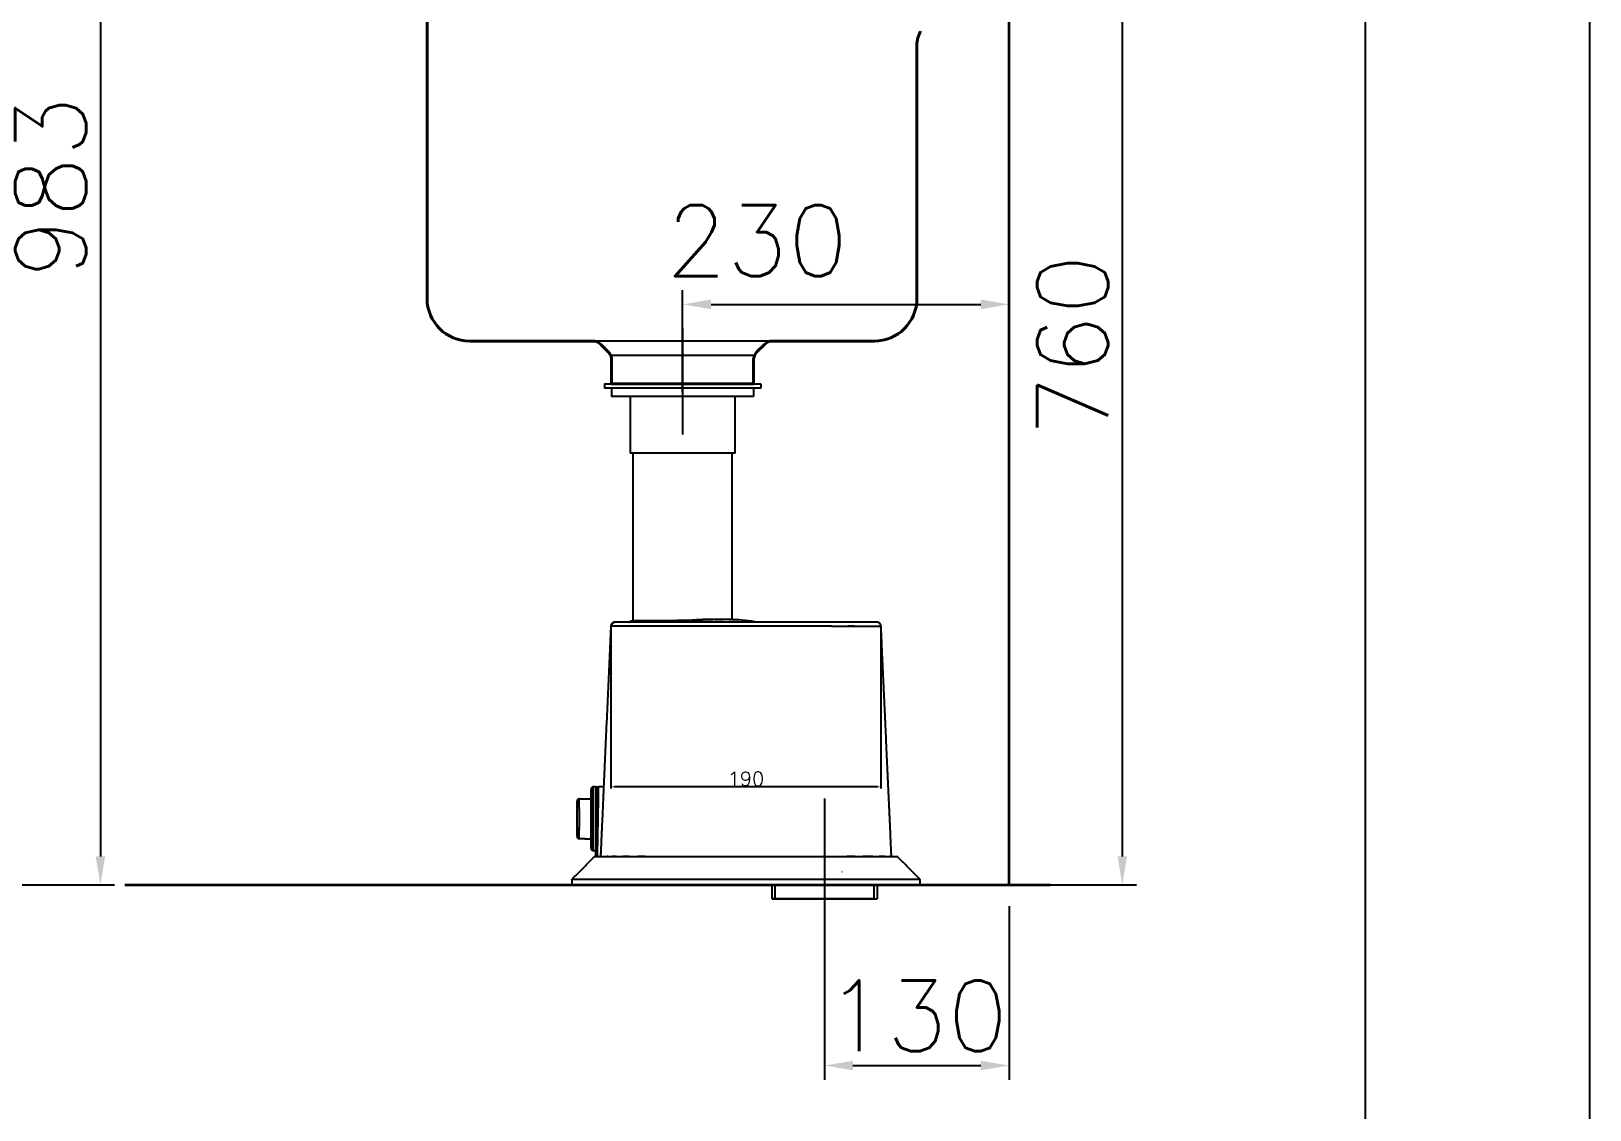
# Model space of a CAD drawing. Extents: x 57303 to 59729, y 58734 to 62164.
# Drawn here: x 58631 to 59729, y 59565 to 60325 of the extents above; entities that cross this region are included whole.
import ezdxf

# ---------------------------------------------------------------- set-up
doc = ezdxf.new("R2010")
doc.units = 0
doc.header["$MEASUREMENT"] = 0
doc.linetypes.add('CENTER', pattern=[50.8, 31.75, -6.35, 6.35, -6.35])
doc.layers.get('0').update_dxf_attribs({"linetype": 'CONTINUOUS'})
doc.layers.get('Defpoints').update_dxf_attribs({"linetype": 'CONTINUOUS'})
for name, color, linetype in [('1', 7, 'CONTINUOUS'), ('______ - ____', 255, 'CONTINUOUS'), ('______ - ______', 7, 'CONTINUOUS'), ('______ - HIDDENTANGENT', 255, 'CONTINUOUS'), ('______ - VISIBLETANGENT', 7, 'CONTINUOUS'), ('_______1', 7, 'CONTINUOUS'), ('CENTER', 1, 'CONTINUOUS'), ('Dim', 4, 'CONTINUOUS'), ('LINE', 7, 'CONTINUOUS'), ('YA', 7, 'CONTINUOUS')]:
    doc.layers.add(name, color=color, linetype=linetype)
doc.layers.add('OUTLINE', color=11, linetype='CONTINUOUS', lineweight=40)
doc.layers.add('Y', color=202, linetype='CONTINUOUS', lineweight=35)
doc.styles.add('h', font='', dxfattribs={"height": 30})
doc.styles.get("Standard").update_dxf_attribs({"font": 'txt.shx', "bigfont": 'ghs.shx'})
doc.styles.get('h').set_extended_font_data('Haansoft Batang')
doc.dimstyles.new('ISO-25', dxfattribs={"dimtxt": 2.5, "dimasz": 2.5, "dimexe": 1.25, "dimexo": 0.625, "dimtad": 1, "dimtxsty": 'Standard', "dimcen": 2.5, "dimadec": 0, "dimazin": 0, "dimtfac": 1, "dimtmove": 0, "dimatfit": 3, "dimfxl": 0, "dimarcsym": 0})
doc.dimstyles.new('SERIM', dxfattribs={"dimscale": 10, "dimtxt": 3, "dimasz": 2, "dimexe": 1, "dimexo": 1.5, "dimgap": 1, "dimtad": 1, "dimtoh": 1, "dimdec": 0, "dimdsep": 46, "dimtxsty": 'h', "dimcen": -0.3, "dimclrt": 2, "dimadec": 0, "dimazin": 0, "dimtfac": 1, "dimtdec": 0, "dimtmove": 1, "dimatfit": 3, "dimfxl": 0, "dimtolj": 1, "dimtzin": 0, "dimarcsym": 0})

# ---------------------------------------------------------------- blocks, each defined once
blk = doc.blocks.new('*D34')
at = {"layer": 'Defpoints', "color": 0}
for p in [(59189.7, 59745.2), (59319.7, 59723.7), (59319.7, 59596.4)]:
    blk.add_point(p, dxfattribs=at)
at = {"layer": 'Dim', "color": 0, "lineweight": -2}
for p, q in [((59189.7, 59730.2), (59189.7, 59586.4)), ((59319.7, 59708.7), (59319.7, 59586.4)), ((59209.7, 59596.4), (59299.7, 59596.4))]:
    blk.add_line(p, q, dxfattribs=at)
at = {"layer": 'Dim', "color": 0}
for points in [[(59209.7, 59599.7), (59209.7, 59593), (59189.7, 59596.4)], [(59299.7, 59599.7), (59299.7, 59593), (59319.7, 59596.4)]]:
    blk.add_solid(points, dxfattribs=at)
at = {"layer": 'Dim', "color": 0, "insert": (59254.7, 59631.4), "char_height": 50, "attachment_point": 5}
blk.add_mtext('\\A1;130', dxfattribs=at)
blk = doc.blocks.new('*D45')
at = {"layer": 'Defpoints', "color": 0}
for p in [(58238.9, 60706.7), (58341.9, 59723.7), (58679.6, 59723.7)]:
    blk.add_point(p, dxfattribs=at)
at = {"layer": 'Dim', "color": 0, "lineweight": -2}
for p, q in [((58253.9, 60706.7), (58689.6, 60706.7)), ((58679.6, 60686.7), (58679.6, 59743.7)), ((58356.9, 59723.7), (58689.6, 59723.7))]:
    blk.add_line(p, q, dxfattribs=at)
at = {"layer": 'Dim', "color": 0}
for points in [[(58676.3, 60686.7), (58683, 60686.7), (58679.6, 60706.7)], [(58676.3, 59743.7), (58683, 59743.7), (58679.6, 59723.7)]]:
    blk.add_solid(points, dxfattribs=at)
at = {"layer": 'Dim', "color": 0, "insert": (58644.6, 60215.2), "char_height": 50, "attachment_point": 5, "rotation": 90}
blk.add_mtext('\\A1;983', dxfattribs=at)
blk = doc.blocks.new('*D36')
at = {"color": 0, "lineweight": -2}
for p, q in [((59039.2, 59905.3), (59039.2, 59791.5)), ((59229.4, 59905.3), (59229.4, 59791.5)), ((59226.9, 59792.7), (59041.7, 59792.7))]:
    blk.add_line(p, q, dxfattribs=at)
at = {"color": 0}
for points in [[(59041.7, 59793.2), (59041.7, 59792.3), (59039.2, 59792.7)], [(59226.9, 59793.2), (59226.9, 59792.3), (59229.4, 59792.7)]]:
    blk.add_solid(points, dxfattribs=at)
at = {"layer": 'Defpoints', "color": 0}
for p in [(59039.2, 59905.9), (59229.4, 59905.9), (59039.2, 59792.7)]:
    blk.add_point(p, dxfattribs=at)
at = {"color": 0, "insert": (59134.3, 59798.4), "char_height": 2.5, "attachment_point": 5}
blk.add_mtext('{\\H4x;190}', dxfattribs=at)
blk = doc.blocks.new('*D37')
at = {"layer": 'Defpoints', "color": 0}
for p in [(59319.7, 60132.6), (59089.7, 60072.5), (59319.7, 60051)]:
    blk.add_point(p, dxfattribs=at)
at = {"layer": 'Dim', "color": 0, "lineweight": -2}
for p, q in [((59089.7, 60087.5), (59089.7, 60142.6)), ((59319.7, 60066), (59319.7, 60142.6)), ((59109.7, 60132.6), (59299.7, 60132.6))]:
    blk.add_line(p, q, dxfattribs=at)
at = {"layer": 'Dim', "color": 0}
for points in [[(59109.7, 60136), (59109.7, 60129.3), (59089.7, 60132.6)], [(59299.7, 60136), (59299.7, 60129.3), (59319.7, 60132.6)]]:
    blk.add_solid(points, dxfattribs=at)
at = {"layer": 'Dim', "color": 0, "insert": (59142.2, 60177.6), "char_height": 50, "attachment_point": 5}
blk.add_mtext('\\A1;230', dxfattribs=at)
blk = doc.blocks.new('*D92')
at = {"layer": 'Defpoints', "color": 0}
for p in [(59313.7, 60483.7), (59333.5, 59723.7), (59399.4, 59723.7)]:
    blk.add_point(p, dxfattribs=at)
at = {"layer": 'Dim', "color": 0, "lineweight": -2}
for p, q in [((59328.7, 60483.7), (59409.4, 60483.7)), ((59399.4, 60463.7), (59399.4, 59743.7)), ((59348.5, 59723.7), (59409.4, 59723.7))]:
    blk.add_line(p, q, dxfattribs=at)
at = {"layer": 'Dim', "color": 0}
for points in [[(59396.1, 60463.7), (59402.8, 60463.7), (59399.4, 60483.7)], [(59396.1, 59743.7), (59402.8, 59743.7), (59399.4, 59723.7)]]:
    blk.add_solid(points, dxfattribs=at)
at = {"layer": 'Dim', "color": 0, "insert": (59364.4, 60103.7), "char_height": 50, "attachment_point": 5, "rotation": 90}
blk.add_mtext('\\A1;760', dxfattribs=at)

msp = doc.modelspace()

# ---------------------------------------------------------------- linework, layer by layer
at = {"color": 0}
msp.add_line((59089.723, 60070.742), (59089.723, 60132.637), dxfattribs=at)
for p, q in [((59028.319, 59792.742), (59030.349, 59792.742)), ((59028.319, 59747.742), (59028.581, 59747.742))]:
    msp.add_line(p, q)
at = {"layer": '1', "color": 0, "linetype": 'Continuous'}
for p, q in [((59034.723, 60076.742), (59034.723, 60073.7)), ((59144.723, 60076.742), (59144.723, 60073.7)), ((59144.723, 60073.7), (59034.723, 60073.7))]:
    msp.add_line(p, q, dxfattribs=at)
at = {"layer": '______ - ____'}
for points, weights in [([(59051.876, 59908.793), (59053.283, 59909.269), (59054.723, 59909.629)], [1, 0.999190458426, 1]), ([(59057.158, 59909.644), (59057.321, 59909.645), (59057.485, 59909.645)], [1, 0.999999986795, 1]), ([(59069.33, 59909.731), (59068.774, 59909.727), (59068.218, 59909.723)], [1, 0.999999966968, 1]), ([(59069.33, 59909.731), (59071.52, 59909.745), (59073.71, 59909.755)], [1, 0.999999730748, 1]), ([(59075.757, 59909.765), (59078.408, 59909.776), (59081.058, 59909.782)], [1, 0.999999548131, 1]), ([(59081.374, 59909.783), (59082.274, 59909.784), (59083.175, 59909.785)], [1, 0.999999921043, 1]), ([(59112.667, 59910.69), (59111.873, 59910.684), (59111.079, 59910.674)], [1, 0.999998168473, 1]), ([(59115.598, 59910.708), (59116.768, 59910.713), (59117.939, 59910.715)], [1, 0.999999558014, 1]), ([(59122.458, 59910.721), (59122.942, 59910.722), (59123.426, 59910.722)], [1, 0.999999990506, 1]), ([(59124.723, 59910.722), (59124.074, 59910.722), (59123.426, 59910.721)], [1, 0.999999973143, 1]), ([(59120.147, 59908.802), (59119.604, 59908.802), (59119.062, 59908.802)], [1, 0.999999978758, 1]), ([(59131.602, 59908.781), (59131.449, 59908.782), (59131.296, 59908.782)], [1, 0.999999998755, 1]), ([(59131.602, 59908.781), (59131.449, 59908.781), (59131.296, 59908.782)], [1, 0.999999999425, 1]), ([(59142.38, 59908.801), (59142.474, 59908.785), (59142.568, 59908.768)], [1, 0.999995501903, 1]), ([(59016.792, 59777.951), (59016.791, 59777.837), (59016.79, 59777.723)], [1, 0.999998026304, 1]), ([(59016.792, 59756.556), (59016.792, 59756.517), (59016.791, 59756.478)], [1, 0.999998396215, 1]), ([(59036.973, 59743.742), (59036.751, 59743.742), (59036.529, 59743.742)], [1, 0.999999998169, 1]), ([(59042.801, 59743.742), (59041.454, 59743.742), (59040.107, 59743.742)], [1, 0.999999997997, 1]), ([(59052.028, 59743.742), (59049.794, 59743.742), (59047.561, 59743.742)], [1, 0.999999998728, 1]), ([(59063.179, 59743.742), (59060.724, 59743.742), (59058.268, 59743.742)], [1, 0.999999999248, 1]), ([(59210.433, 59743.742), (59207.987, 59743.742), (59205.542, 59743.742)], [1, 0.999999999471, 1]), ([(59216.719, 59743.742), (59216.796, 59743.742), (59216.873, 59743.742)], [1, 0.999999999997, 1]), ([(59216.884, 59743.742), (59216.92, 59743.742), (59216.955, 59743.742)], [1, 0.999999999998, 1]), ([(59216.966, 59743.742), (59217.002, 59743.742), (59217.037, 59743.742)], [1, 0.999999999998, 1]), ([(59223.797, 59743.742), (59220.686, 59743.742), (59217.574, 59743.742)], [1, 0.999999998303, 1]), ([(59225.864, 59743.742), (59226.865, 59743.742), (59227.865, 59743.742)], [1, 0.999999999103, 1]), ([(59231.341, 59743.742), (59230.259, 59743.742), (59229.177, 59743.742)], [1, 0.99999999902, 1]), ([(59232.108, 59743.742), (59231.879, 59743.742), (59231.65, 59743.742)], [1, 0.999999999927, 1]), ([(59236.189, 59743.742), (59235.764, 59743.742), (59235.34, 59743.742)], [1, 0.99999999465, 1]), ([(59011.945, 59727.351), (59011.958, 59727.742), (59012.234, 59728.02)], [1, 0.93121949687, 1])]:
    msp.add_rational_spline(points, weights, degree=2, dxfattribs=at)
for points, knots in [([(59058.295, 59909.65), (59058.502, 59909.651), (59058.717, 59909.652), (59059.489, 59909.657), (59060.087, 59909.661), (59061.03, 59909.668), (59061.341, 59909.67), (59061.661, 59909.673)], [-94.28096227, -94.28096227, -94.28096227, -94.28096227, -92.88490646, -92.88490646, -89.44846148, -89.44846148, -87.83835428, -87.83835428, -87.83835428, -87.83835428]), ([(59062.185, 59909.677), (59062.914, 59909.683), (59063.882, 59909.691), (59065.055, 59909.7), (59066.336, 59909.71), (59067.379, 59909.718), (59068.218, 59909.723)], [0, 0, 0, 0, 2.18784103, 2.90413989, 3.51763853, 6.03295408, 6.03295408, 6.03295408, 6.03295408]), ([(59087.03, 59909.795), (59086.855, 59909.794), (59086.679, 59909.793), (59085.934, 59909.789), (59085.358, 59909.788), (59084.246, 59909.786), (59083.709, 59909.786), (59083.175, 59909.785)], [-52.20765186, -52.20765186, -52.20765186, -52.20765186, -51.6687594, -51.6687594, -49.94430353, -49.94430353, -48.32762614, -48.32762614, -48.32762614, -48.32762614]), ([(59083.71, 59909.786), (59084.067, 59909.786), (59084.425, 59909.787), (59085.356, 59909.788), (59085.931, 59909.789), (59086.678, 59909.793), (59086.854, 59909.794), (59087.03, 59909.795)], [-61.31145111, -61.31145111, -61.31145111, -61.31145111, -60.23665822, -60.23665822, -58.51698961, -58.51698961, -57.98088971, -57.98088971, -57.98088971, -57.98088971]), ([(59090.499, 59909.844), (59090.631, 59909.847), (59090.908, 59909.853), (59091.457, 59909.869), (59092.443, 59909.9), (59093.284, 59909.932), (59093.853, 59909.957)], [0, 0, 0, 0, 0.39518682, 0.83178516, 1.64646637, 3.35594108, 3.35594108, 3.35594108, 3.35594108]), ([(59094.439, 59909.984), (59094.606, 59909.992), (59094.95, 59910.008), (59095.656, 59910.044), (59097.314, 59910.133), (59098.795, 59910.222), (59099.914, 59910.286)], [0, 0, 0, 0, 0.50163401, 1.03264422, 2.11857516, 5.48310761, 5.48310761, 5.48310761, 5.48310761]), ([(59103.38, 59910.466), (59103.243, 59910.46), (59102.978, 59910.447), (59102.446, 59910.422), (59101.427, 59910.37), (59100.537, 59910.321), (59099.914, 59910.286)], [0, 0, 0, 0, 0.41051201, 0.79704263, 1.5985455, 3.47041533, 3.47041533, 3.47041533, 3.47041533]), ([(59100.219, 59910.303), (59100.525, 59910.321), (59100.835, 59910.338), (59101.488, 59910.373), (59101.832, 59910.392), (59102.524, 59910.426), (59102.871, 59910.443), (59103.23, 59910.459)], [-39.50306424, -39.50306424, -39.50306424, -39.50306424, -37.89245505, -37.89245505, -36.17447191, -36.17447191, -34.56386272, -34.56386272, -34.56386272, -34.56386272]), ([(59103.38, 59910.466), (59103.678, 59910.479), (59104.29, 59910.505), (59105.53, 59910.552), (59106.774, 59910.591), (59108.035, 59910.622), (59109.361, 59910.65), (59110.385, 59910.666), (59111.079, 59910.674)], [0, 0, 0, 0, 0.89590439, 1.83666295, 3.72235063, 4.63107999, 5.61981727, 7.70204097, 7.70204097, 7.70204097, 7.70204097]), ([(59112.667, 59910.69), (59113.006, 59910.693), (59113.342, 59910.695), (59114.12, 59910.7), (59114.558, 59910.703), (59114.984, 59910.705)], [-23.47312148, -23.47312148, -23.47312148, -23.47312148, -22.39398668, -22.39398668, -20.93715471, -20.93715471, -20.93715471, -20.93715471]), ([(59104.903, 59908.81), (59104.177, 59908.811), (59103.451, 59908.812), (59101.271, 59908.815), (59099.818, 59908.817), (59098.369, 59908.817)], [-15.41452744, -15.41452744, -15.41452744, -15.41452744, -13.22064849, -13.22064849, -8.82957511, -8.82957511, -8.82957511, -8.82957511]), ([(59027.525, 59743.446), (59027.618, 59743.539), (59027.729, 59743.614), (59027.972, 59743.716), (59028.104, 59743.742), (59028.235, 59743.742)], [0.000073089, 0.000073089, 0.000073089, 0.000073089, 0.5, 0.5, 1, 1, 1, 1])]:
    msp.add_open_spline(points, degree=3, knots=knots, dxfattribs=at)
for points in [[(59039.188, 59905.878), (59036.617, 59849.31), (59034.046, 59792.742)], [(59236.819, 59743.742), (59233.134, 59824.81), (59229.449, 59905.878)], [(59015.319, 59763.831), (59015.319, 59763.085), (59015.319, 59762.339)], [(59012.234, 59728.02), (59019.88, 59735.733), (59027.525, 59743.446)], [(59028.235, 59743.742), (59028.321, 59743.742), (59028.407, 59743.742)], [(59036.532, 59743.742), (59036.537, 59743.742), (59036.543, 59743.742)], [(59036.549, 59743.742), (59036.548, 59743.742), (59036.548, 59743.742)], [(59036.975, 59743.742), (59036.972, 59743.742), (59036.969, 59743.742)], [(59047.649, 59743.742), (59047.605, 59743.742), (59047.561, 59743.742)], [(59058.244, 59743.742), (59058.256, 59743.742), (59058.269, 59743.742)], [(59063.216, 59743.742), (59063.187, 59743.742), (59063.159, 59743.742)], [(59205.501, 59743.742), (59205.461, 59743.742), (59205.421, 59743.742)], [(59205.49, 59743.742), (59205.522, 59743.742), (59205.555, 59743.742)], [(59205.509, 59743.742), (59205.532, 59743.742), (59205.555, 59743.742)], [(59210.352, 59743.742), (59210.33, 59743.742), (59210.308, 59743.742)], [(59210.369, 59743.742), (59210.369, 59743.742), (59210.369, 59743.742)], [(59210.371, 59743.742), (59210.382, 59743.742), (59210.394, 59743.742)], [(59210.497, 59743.742), (59210.466, 59743.742), (59210.435, 59743.742)], [(59210.561, 59743.742), (59210.531, 59743.742), (59210.5, 59743.742)], [(59210.625, 59743.742), (59210.598, 59743.742), (59210.571, 59743.742)], [(59210.69, 59743.742), (59210.665, 59743.742), (59210.64, 59743.742)], [(59210.755, 59743.742), (59210.724, 59743.742), (59210.693, 59743.742)], [(59210.82, 59743.742), (59210.789, 59743.742), (59210.758, 59743.742)], [(59210.885, 59743.742), (59210.854, 59743.742), (59210.823, 59743.742)], [(59210.951, 59743.742), (59210.92, 59743.742), (59210.889, 59743.742)], [(59211.017, 59743.742), (59210.986, 59743.742), (59210.954, 59743.742)], [(59211.083, 59743.742), (59211.052, 59743.742), (59211.02, 59743.742)], [(59211.15, 59743.742), (59211.118, 59743.742), (59211.087, 59743.742)], [(59211.208, 59743.742), (59211.181, 59743.742), (59211.153, 59743.742)], [(59211.486, 59743.742), (59211.454, 59743.742), (59211.422, 59743.742)], [(59211.828, 59743.742), (59211.806, 59743.742), (59211.783, 59743.742)], [(59216.668, 59743.742), (59216.638, 59743.742), (59216.609, 59743.742)], [(59216.625, 59743.742), (59216.666, 59743.742), (59216.708, 59743.742)], [(59216.767, 59743.742), (59216.736, 59743.742), (59216.706, 59743.742)], [(59216.794, 59743.742), (59216.789, 59743.742), (59216.784, 59743.742)], [(59216.845, 59743.742), (59216.822, 59743.742), (59216.798, 59743.742)], [(59216.892, 59743.742), (59216.877, 59743.742), (59216.862, 59743.742)], [(59216.991, 59743.742), (59216.966, 59743.742), (59216.94, 59743.742)], [(59217.058, 59743.742), (59217.038, 59743.742), (59217.018, 59743.742)], [(59217.16, 59743.742), (59217.128, 59743.742), (59217.096, 59743.742)], [(59217.129, 59743.742), (59217.165, 59743.742), (59217.201, 59743.742)], [(59217.238, 59743.742), (59217.214, 59743.742), (59217.189, 59743.742)], [(59217.197, 59743.742), (59217.204, 59743.742), (59217.211, 59743.742)], [(59217.296, 59743.742), (59217.274, 59743.742), (59217.252, 59743.742)], [(59217.292, 59743.742), (59217.304, 59743.742), (59217.316, 59743.742)], [(59217.389, 59743.742), (59217.359, 59743.742), (59217.329, 59743.742)], [(59217.373, 59743.742), (59217.41, 59743.742), (59217.447, 59743.742)], [(59217.455, 59743.742), (59217.45, 59743.742), (59217.446, 59743.742)], [(59217.454, 59743.742), (59217.492, 59743.742), (59217.529, 59743.742)], [(59217.551, 59743.742), (59217.52, 59743.742), (59217.489, 59743.742)], [(59217.535, 59743.742), (59217.562, 59743.742), (59217.59, 59743.742)], [(59217.615, 59743.742), (59217.653, 59743.742), (59217.691, 59743.742)], [(59217.792, 59743.742), (59217.795, 59743.742), (59217.799, 59743.742)], [(59221.014, 59743.742), (59221.053, 59743.742), (59221.092, 59743.742)], [(59221.014, 59743.742), (59221.044, 59743.742), (59221.075, 59743.742)], [(59223.795, 59743.742), (59223.8, 59743.742), (59223.805, 59743.742)], [(59223.819, 59743.742), (59223.812, 59743.742), (59223.805, 59743.742)], [(59225.889, 59743.742), (59225.862, 59743.742), (59225.836, 59743.742)], [(59225.836, 59743.742), (59225.85, 59743.742), (59225.863, 59743.742)], [(59227.823, 59743.742), (59227.821, 59743.742), (59227.818, 59743.742)], [(59227.872, 59743.742), (59227.868, 59743.742), (59227.863, 59743.742)], [(59227.921, 59743.742), (59227.914, 59743.742), (59227.907, 59743.742)], [(59227.914, 59743.742), (59227.936, 59743.742), (59227.958, 59743.742)], [(59227.971, 59743.742), (59227.96, 59743.742), (59227.95, 59743.742)], [(59227.961, 59743.742), (59227.982, 59743.742), (59228.004, 59743.742)], [(59228.019, 59743.742), (59228.008, 59743.742), (59227.996, 59743.742)], [(59228.006, 59743.742), (59228.028, 59743.742), (59228.049, 59743.742)], [(59228.068, 59743.742), (59228.057, 59743.742), (59228.045, 59743.742)], [(59228.052, 59743.742), (59228.073, 59743.742), (59228.094, 59743.742)], [(59228.11, 59743.742), (59228.102, 59743.742), (59228.094, 59743.742)], [(59228.097, 59743.742), (59228.11, 59743.742), (59228.123, 59743.742)], [(59228.455, 59743.742), (59228.286, 59743.742), (59228.117, 59743.742)], [(59228.23, 59743.742), (59228.25, 59743.742), (59228.27, 59743.742)], [(59228.273, 59743.742), (59228.295, 59743.742), (59228.316, 59743.742)], [(59228.332, 59743.742), (59228.344, 59743.742), (59228.356, 59743.742)], [(59228.359, 59743.742), (59228.379, 59743.742), (59228.398, 59743.742)], [(59228.454, 59743.742), (59228.468, 59743.742), (59228.482, 59743.742)], [(59228.53, 59743.742), (59228.506, 59743.742), (59228.482, 59743.742)], [(59228.495, 59743.742), (59228.509, 59743.742), (59228.523, 59743.742)], [(59228.789, 59743.742), (59228.778, 59743.742), (59228.766, 59743.742)], [(59228.88, 59743.742), (59228.862, 59743.742), (59228.844, 59743.742)], [(59228.912, 59743.742), (59228.897, 59743.742), (59228.882, 59743.742)], [(59228.993, 59743.742), (59228.975, 59743.742), (59228.958, 59743.742)], [(59228.962, 59743.742), (59228.97, 59743.742), (59228.978, 59743.742)], [(59229.067, 59743.742), (59229.052, 59743.742), (59229.036, 59743.742)], [(59229.104, 59743.742), (59229.086, 59743.742), (59229.069, 59743.742)], [(59229.14, 59743.742), (59229.122, 59743.742), (59229.105, 59743.742)], [(59229.176, 59743.742), (59229.158, 59743.742), (59229.141, 59743.742)], [(59231.375, 59743.742), (59231.367, 59743.742), (59231.359, 59743.742)], [(59231.427, 59743.742), (59231.419, 59743.742), (59231.411, 59743.742)], [(59231.46, 59743.742), (59231.452, 59743.742), (59231.445, 59743.742)], [(59231.51, 59743.742), (59231.502, 59743.742), (59231.494, 59743.742)], [(59231.526, 59743.742), (59231.518, 59743.742), (59231.511, 59743.742)], [(59231.542, 59743.742), (59231.534, 59743.742), (59231.527, 59743.742)], [(59231.589, 59743.742), (59231.581, 59743.742), (59231.574, 59743.742)], [(59231.619, 59743.742), (59231.612, 59743.742), (59231.605, 59743.742)], [(59231.633, 59743.742), (59231.626, 59743.742), (59231.62, 59743.742)], [(59231.662, 59743.742), (59231.663, 59743.742), (59231.664, 59743.742)], [(59240.231, 59743.742), (59240.316, 59743.742), (59240.402, 59743.742)], [(59011.819, 59723.742), (59011.882, 59725.546), (59011.945, 59727.351)]]:
    msp.add_open_spline(points, degree=2, dxfattribs=at)
at = {"layer": '______ - ______'}
for points, degree in [([(59039.723, 60073.7), (59039.723, 60070.721), (59039.723, 60067.742)], 2), ([(59089.723, 60067.742), (59064.723, 60067.742), (59039.723, 60067.742)], 2), ([(59052.723, 60067.742), (59052.723, 60047.742), (59052.723, 60027.742)], 2), ([(59139.723, 60067.742), (59114.723, 60067.742), (59089.723, 60067.742)], 2), ([(59126.723, 60027.742), (59126.723, 60047.742), (59126.723, 60067.742)], 2), ([(59139.723, 60073.7), (59139.723, 60070.721), (59139.723, 60067.742)], 2), ([(59089.723, 60027.742), (59071.223, 60027.742), (59052.723, 60027.742)], 2), ([(59054.723, 60027.742), (59054.723, 59968.686), (59054.723, 59909.629)], 2), ([(59126.723, 60027.742), (59108.223, 60027.742), (59089.723, 60027.742)], 2), ([(59124.723, 59910.722), (59124.723, 59969.232), (59124.723, 60027.742)], 2), ([(59124.723, 59910.722), (59130.713, 59910.603), (59136.694, 59909.95), (59142.569, 59908.772)], 3), ([(59039.299, 59905.878), (59039.244, 59905.878), (59039.188, 59905.878)], 2), ([(59042.269, 59908.742), (59042.227, 59908.742), (59042.185, 59908.742)], 2), ([(59074.003, 59908.742), (59058.149, 59908.742), (59042.296, 59908.742)], 2), ([(59051.876, 59908.793), (59051.877, 59908.767), (59051.878, 59908.742)], 2), ([(59194.634, 59908.742), (59134.319, 59908.742), (59074.003, 59908.742)], 2), ([(59142.568, 59908.742), (59142.568, 59908.755), (59142.568, 59908.767)], 2), ([(59226.342, 59908.742), (59210.488, 59908.742), (59194.635, 59908.742)], 2), ([(59229.449, 59905.878), (59229.394, 59905.878), (59229.338, 59905.878)], 2), ([(59025.319, 59770.242), (59025.319, 59780.702), (59025.319, 59791.161)], 2), ([(59028.319, 59792.742), (59027.529, 59792.7), (59026.74, 59792.659)], 2), ([(59028.319, 59792.742), (59028.319, 59781.492), (59028.319, 59770.242)], 2), ([(59028.981, 59770.635), (59029.165, 59781.197), (59029.349, 59792.728)], 2), ([(59034.046, 59792.742), (59032.198, 59792.742), (59030.349, 59792.742)], 2), ([(59015.319, 59782.643), (59015.319, 59782.669), (59015.319, 59782.695)], 2), ([(59015.319, 59776.651), (59015.319, 59779.639), (59015.319, 59782.628)], 2), ([(59015.319, 59776.651), (59015.319, 59776.433), (59015.319, 59776.216)], 2), ([(59015.319, 59764.287), (59015.319, 59770.251), (59015.319, 59776.216)], 2), ([(59025.319, 59749.323), (59025.319, 59759.782), (59025.319, 59770.242)], 2), ([(59028.319, 59770.242), (59028.319, 59758.992), (59028.319, 59747.742)], 2), ([(59028.511, 59743.742), (59028.746, 59757.188), (59028.981, 59770.635)], 2), ([(59033.102, 59770.635), (59032.492, 59757.188), (59031.882, 59743.742)], 2), ([(59015.319, 59764.287), (59015.319, 59764.06), (59015.319, 59763.832)], 2), ([(59015.319, 59757.856), (59015.319, 59760.844), (59015.319, 59763.832)], 2), ([(59015.319, 59757.844), (59015.319, 59757.817), (59015.319, 59757.789)], 2), ([(59016.788, 59756.289), (59021.054, 59756.203), (59025.319, 59756.117)], 2), ([(59026.74, 59747.825), (59027.529, 59747.783), (59028.319, 59747.742)], 2), ([(59028.419, 59743.742), (59049.334, 59743.742), (59070.25, 59743.742)], 2), ([(59070.25, 59743.742), (59102.284, 59743.742), (59134.319, 59743.742)], 2), ([(59134.319, 59743.742), (59166.353, 59743.742), (59198.387, 59743.742)], 2), ([(59198.387, 59743.742), (59219.303, 59743.742), (59240.218, 59743.742)], 2), ([(59256.403, 59728.02), (59248.758, 59735.733), (59241.112, 59743.446)], 2), ([(59154.723, 59723.742), (59154.723, 59718.742), (59154.723, 59713.742)], 2), ([(59224.723, 59713.742), (59224.723, 59718.742), (59224.723, 59723.742)], 2), ([(59256.693, 59727.351), (59256.756, 59725.546), (59256.819, 59723.742)], 2), ([(59189.723, 59713.742), (59172.223, 59713.742), (59154.723, 59713.742)], 2), ([(59224.723, 59713.742), (59207.223, 59713.742), (59189.723, 59713.742)], 2)]:
    msp.add_open_spline(points, degree=degree, dxfattribs=at)
for points, weights in [([(59054.724, 59909.63), (59053.285, 59909.27), (59051.879, 59908.795)], [1, 0.999192065036, 1]), ([(59054.723, 59909.63), (59054.723, 59909.63), (59054.723, 59909.629)], [1, 0.866783354677, 1]), ([(59142.568, 59908.769), (59142.444, 59908.79), (59142.32, 59908.811)], [1, 0.999999988701, 1]), ([(59142.569, 59908.772), (59142.568, 59908.771), (59142.568, 59908.769)], [1, 0.998139526221, 1]), ([(59142.569, 59908.769), (59142.568, 59908.768), (59142.568, 59908.768)], [1, 0.999687930552, 1]), ([(59026.74, 59792.659), (59025.319, 59792.585), (59025.319, 59791.161)], [1, 0.725374581541, 1]), ([(59016.788, 59784.194), (59015.319, 59784.165), (59015.319, 59782.695)], [1, 0.714196082885, 1]), ([(59015.319, 59757.789), (59015.319, 59756.319), (59016.788, 59756.289)], [1, 0.714196788129, 1]), ([(59025.319, 59749.323), (59025.319, 59747.899), (59026.74, 59747.825)], [1, 0.725374680425, 1]), ([(59012.163, 59727.351), (59012.054, 59727.351), (59011.945, 59727.351)], [1, 0.999999978911, 1]), ([(59012.163, 59727.351), (59012.163, 59727.351), (59012.163, 59727.351)], [1, 0.999740111775, 1]), ([(59256.403, 59728.02), (59256.679, 59727.742), (59256.693, 59727.351)], [1, 0.931218882371, 1]), ([(59256.693, 59727.351), (59256.584, 59727.351), (59256.474, 59727.351)], [1, 0.999999979535, 1]), ([(59256.474, 59727.351), (59256.474, 59727.351), (59256.474, 59727.351)], [1, 0.999740111768, 1])]:
    msp.add_rational_spline(points, weights, degree=2, dxfattribs=at)
for points, knots in [([(59068.218, 59909.723), (59067.935, 59909.721), (59067.351, 59909.717), (59065.362, 59909.702), (59062.868, 59909.682), (59059.907, 59909.66), (59058.074, 59909.648), (59056.593, 59909.641), (59055.77, 59909.639), (59055.169, 59909.637), (59054.962, 59909.636), (59054.853, 59909.635), (59054.786, 59909.633), (59054.755, 59909.632), (59054.735, 59909.631), (59054.726, 59909.63), (59054.724, 59909.63)], [0, 0, 0, 0, 0.84792122, 1.75321031, 5.96667681, 8.32839214, 10.63916469, 11.46371777, 12.77243833, 13.10781734, 13.26745893, 13.39288779, 13.43579399, 13.46714342, 13.48694208, 13.49423819, 13.49423819, 13.49423819, 13.49423819]), ([(59054.917, 59909.635), (59055.031, 59909.636), (59055.196, 59909.637), (59055.638, 59909.639), (59055.923, 59909.639), (59056.273, 59909.641), (59056.284, 59909.641), (59056.295, 59909.641)], [-106.40359807, -106.40359807, -106.40359807, -106.40359807, -103.18894699, -103.18894699, -99.75514921, -99.75514921, -99.64483662, -99.64483662, -99.64483662, -99.64483662]), ([(59083.175, 59909.785), (59082.687, 59909.785), (59081.641, 59909.783), (59079.453, 59909.778), (59076.56, 59909.769), (59073.584, 59909.755), (59071.157, 59909.742), (59069.922, 59909.734), (59069.33, 59909.731)], [0, 0, 0, 0, 1.46357461, 3.13854929, 6.56308273, 10.14187891, 12.0676163, 13.84470617, 13.84470617, 13.84470617, 13.84470617]), ([(59089.723, 59909.827), (59089.235, 59909.818), (59088.713, 59909.811), (59087.897, 59909.802), (59087.621, 59909.799), (59087.239, 59909.797), (59087.135, 59909.796), (59087.03, 59909.795)], [-55.11767116, -55.11767116, -55.11767116, -55.11767116, -53.39321528, -53.39321528, -52.53098734, -52.53098734, -52.20765186, -52.20765186, -52.20765186, -52.20765186]), ([(59099.914, 59910.286), (59099.683, 59910.273), (59099.055, 59910.237), (59098.232, 59910.188), (59097.259, 59910.132), (59095.922, 59910.057), (59094.059, 59909.962), (59092.228, 59909.89), (59090.796, 59909.849), (59090.085, 59909.834), (59089.723, 59909.827)], [0, 0, 0, 0, 0.69350295, 1.88792161, 2.47226215, 3.61926788, 5.90488158, 8.06937962, 9.11591112, 10.20257017, 10.20257017, 10.20257017, 10.20257017]), ([(59111.079, 59910.674), (59110.72, 59910.67), (59110.024, 59910.66), (59108.671, 59910.637), (59107.051, 59910.6), (59105.477, 59910.551), (59104.264, 59910.504), (59103.676, 59910.479), (59103.38, 59910.466)], [0, 0, 0, 0, 1.07512273, 2.08954755, 4.0586359, 5.93860458, 6.8118176, 7.7020544, 7.7020544, 7.7020544, 7.7020544]), ([(59123.426, 59910.721), (59122.867, 59910.721), (59121.853, 59910.721), (59119.833, 59910.719), (59117.88, 59910.715), (59115.984, 59910.709), (59114.418, 59910.703), (59113.343, 59910.696), (59112.667, 59910.69)], [0, 0, 0, 0, 1.67551885, 3.04103071, 6.06063807, 7.5343954, 8.73117576, 10.75861726, 10.75861726, 10.75861726, 10.75861726]), ([(59042.185, 59908.742), (59041.993, 59908.742), (59041.61, 59908.704), (59041.063, 59908.543), (59040.615, 59908.313), (59040.31, 59908.089), (59040.024, 59907.834), (59039.792, 59907.567), (59039.586, 59907.248), (59039.322, 59906.737), (59039.206, 59906.262), (59039.188, 59905.878)], [0, 0, 0, 0, 0.57569725, 1.14969712, 1.70369653, 2.07969505, 2.28169444, 2.85369433, 3.13569478, 3.42169224, 4.57568901, 4.57568901, 4.57568901, 4.57568901]), ([(59039.299, 59905.878), (59039.322, 59906.386), (59039.477, 59906.887), (59040.012, 59907.752), (59040.391, 59908.115), (59041.279, 59908.61), (59041.787, 59908.742), (59042.296, 59908.742)], [-1, -1, -1, -1, -0.66666667, -0.66666667, -0.33333333, -0.33333333, 0, 0, 0, 0]), ([(59089.723, 59908.788), (59089.294, 59908.783), (59088.402, 59908.776), (59087.077, 59908.775), (59085.41, 59908.781), (59083.841, 59908.791), (59081.979, 59908.799), (59079.764, 59908.806), (59076.605, 59908.812), (59073.145, 59908.814), (59069.964, 59908.813), (59067.401, 59908.81), (59064.3, 59908.803), (59061.27, 59908.792), (59057.971, 59908.785), (59055.885, 59908.786), (59054.371, 59908.791), (59053.558, 59908.795), (59053.033, 59908.798), (59052.581, 59908.8), (59052.327, 59908.801), (59052.102, 59908.801), (59051.989, 59908.8), (59051.929, 59908.798), (59051.9, 59908.797), (59051.885, 59908.796), (59051.877, 59908.794), (59051.876, 59908.793)], [0, 0, 0, 0, 1.28587035, 2.67613169, 3.97615591, 6.28575373, 7.38474557, 9.56102006, 12.93228515, 16.85940462, 19.94248349, 22.47559346, 24.54826809, 29.2459021, 31.56398836, 34.44451692, 35.50504404, 36.10497406, 36.88338396, 37.0802917, 37.46216506, 37.64474666, 37.75690363, 37.80094707, 37.82438315, 37.8428421, 37.84742732, 37.84742732, 37.84742732, 37.84742732]), ([(59124.587, 59908.782), (59124.34, 59908.784), (59123.794, 59908.79), (59122.604, 59908.798), (59121.335, 59908.801), (59120.22, 59908.802), (59119.315, 59908.802), (59118.446, 59908.802), (59117.034, 59908.802), (59114.749, 59908.802), (59111.3, 59908.804), (59106.505, 59908.808), (59102.653, 59908.813), (59099.529, 59908.817), (59097.573, 59908.818), (59095.26, 59908.817), (59092.595, 59908.81), (59090.798, 59908.8), (59089.723, 59908.788)], [0, 0, 0, 0, 0.74106046, 1.63953661, 3.56902255, 4.54922947, 4.98345874, 6.2856509, 7.15433032, 9.21954409, 13.14027465, 17.5014397, 23.60723218, 24.69606539, 26.87147881, 29.47474182, 31.63750941, 34.86487019, 34.86487019, 34.86487019, 34.86487019]), ([(59131.296, 59908.782), (59130.819, 59908.782), (59129.978, 59908.783), (59128.882, 59908.782), (59127.782, 59908.78), (59126.843, 59908.776), (59125.702, 59908.774), (59125.043, 59908.776), (59124.587, 59908.782)], [0, 0, 0, 0, 1.43067866, 2.52204916, 3.28708827, 4.73156893, 5.3409852, 6.70831643, 6.70831643, 6.70831643, 6.70831643]), ([(59142.568, 59908.768), (59142.568, 59908.767), (59142.566, 59908.767), (59142.562, 59908.767), (59142.555, 59908.766), (59142.542, 59908.766), (59142.508, 59908.767), (59142.461, 59908.768), (59142.385, 59908.769), (59142.271, 59908.77), (59142.094, 59908.77), (59141.835, 59908.771), (59140.911, 59908.771), (59139.592, 59908.772), (59137.101, 59908.774), (59134.521, 59908.778), (59132.417, 59908.78), (59131.602, 59908.781)], [0, 0, 0, 0, 0.00158732, 0.00576304, 0.01267298, 0.02232815, 0.04345665, 0.11562297, 0.16443557, 0.27237014, 0.45546925, 0.69748856, 1.04857885, 3.22568703, 4.65563578, 8.52101122, 10.96650337, 10.96650337, 10.96650337, 10.96650337]), ([(59229.338, 59905.878), (59229.315, 59906.386), (59229.161, 59906.887), (59228.626, 59907.752), (59228.246, 59908.115), (59227.358, 59908.61), (59226.85, 59908.742), (59226.342, 59908.742)], [0, 0, 0, 0, 0.33333333, 0.33333333, 0.66666667, 0.66666667, 1, 1, 1, 1]), ([(59226.452, 59908.742), (59226.452, 59908.742), (59226.448, 59908.742), (59226.427, 59908.742), (59226.403, 59908.742), (59226.368, 59908.742)], [-30.42232755, -30.42232755, -30.42232755, -30.42232755, -20.48850631, -20.48850631, -3.88039964, -3.88039964, -3.88039964, -3.88039964]), ([(59229.449, 59905.878), (59229.44, 59906.075), (59229.384, 59906.459), (59229.224, 59906.914), (59229.051, 59907.249), (59228.848, 59907.564), (59228.537, 59907.922), (59228.164, 59908.218), (59227.833, 59908.41), (59227.311, 59908.649), (59226.834, 59908.742), (59226.452, 59908.742)], [0, 0, 0, 0, 0.58999952, 1.15999478, 1.43999296, 1.71999469, 2.28399451, 2.85599056, 3.1439954, 3.42999031, 4.57568716, 4.57568716, 4.57568716, 4.57568716]), ([(59034.046, 59792.742), (59034.046, 59792.742), (59034.046, 59792.742), (59033.972, 59790.9), (59033.822, 59787.207), (59033.512, 59779.838), (59033.269, 59774.312), (59033.102, 59770.635)], [0, 0, 0, 0, 0.00006969, 0.0000956, 5.53256839, 11.08633135, 22.12758643, 22.12758643, 22.12758643, 22.12758643]), ([(59016.788, 59763.306), (59016.788, 59763.453), (59016.789, 59763.609), (59016.79, 59763.851), (59016.79, 59763.933), (59016.791, 59764.099), (59016.792, 59764.182), (59016.792, 59764.265)], [-0.528476761, -0.528476761, -0.528476761, -0.528476761, -0.304053678, -0.304053678, -0.191857567, -0.191857567, -0.079698607, -0.079698607, -0.079698607, -0.079698607]), ([(59240.402, 59743.742), (59240.533, 59743.742), (59240.665, 59743.716), (59240.908, 59743.614), (59241.019, 59743.539), (59241.112, 59743.446)], [0, 0, 0, 0, 0.5, 0.5, 1, 1, 1, 1])]:
    msp.add_open_spline(points, degree=3, knots=knots, dxfattribs=at)
at = {"layer": '______ - HIDDENTANGENT'}
for points in [[(59089.723, 59909.827), (59089.723, 59909.307), (59089.723, 59908.788)], [(59030.349, 59792.742), (59030.165, 59781.689), (59029.981, 59770.635)], [(59016.788, 59756.29), (59021.054, 59756.204), (59025.319, 59756.118)]]:
    msp.add_open_spline(points, degree=2, dxfattribs=at)
for points, weights in [([(59210.627, 59906.004), (59208.526, 59906.003), (59206.425, 59906)], [1, 0.999999857428, 1]), ([(59016.788, 59784.194), (59016.788, 59784.194), (59016.788, 59784.194)], [1, 0.999999999737, 1]), ([(59016.792, 59777.951), (59016.792, 59779.446), (59016.792, 59780.942)], [1, 0.999999997724, 1]), ([(59015.328, 59776.216), (59015.323, 59776.216), (59015.319, 59776.216)], [1, 0.999808736749, 1]), ([(59016.792, 59756.556), (59016.792, 59758.052), (59016.792, 59759.547)], [1, 0.999999998865, 1]), ([(59017.413, 59727.345), (59017.305, 59727.345), (59017.197, 59727.345)], [1, 0.999999999997, 1]), ([(59251.44, 59727.345), (59251.332, 59727.345), (59251.224, 59727.345)], [1, 0.999999999997, 1])]:
    msp.add_rational_spline(points, weights, degree=2, dxfattribs=at)
msp.add_open_spline([(59224.723, 59727.345), (59221.961, 59727.344), (59219.094, 59727.344), (59211.567, 59727.343), (59206.794, 59727.345), (59202.017, 59727.351)], degree=3, knots=[60.49210532, 60.49210532, 60.49210532, 60.49210532, 69.37552749, 69.37552749, 83.44549886, 83.44549886, 83.44549886, 83.44549886], dxfattribs=at)
at = {"layer": '______ - VISIBLETANGENT'}
for points, knots in [([(59073.983, 59905.968), (59071.779, 59905.977), (59067.433, 59905.991), (59061.108, 59906.003), (59055.151, 59906.006), (59050.561, 59906), (59047.262, 59905.989), (59045.25, 59905.98), (59043.534, 59905.968), (59042.125, 59905.955), (59041.111, 59905.942), (59040.449, 59905.93), (59040.064, 59905.921), (59039.755, 59905.911), (59039.526, 59905.902), (59039.383, 59905.892), (59039.317, 59905.885), (59039.299, 59905.878)], [0, 0, 0, 0, 6.61062066, 13.03895875, 18.97420295, 24.48069032, 26.80955274, 28.8717321, 30.51744591, 31.95670054, 33.10031395, 33.55918181, 33.94165584, 34.25689569, 34.48595725, 34.62892209, 34.68652237, 34.68652237, 34.68652237, 34.68652237]), ([(59194.655, 59905.968), (59196.885, 59905.977), (59201.317, 59905.99), (59207.722, 59906.003), (59212.832, 59906.005), (59216.563, 59906.002), (59219.068, 59905.997), (59221.323, 59905.989), (59223.341, 59905.98), (59225.096, 59905.968), (59226.547, 59905.955), (59227.566, 59905.941), (59228.228, 59905.929), (59228.604, 59905.92), (59228.902, 59905.91), (59229.099, 59905.902), (59229.219, 59905.895), (59229.272, 59905.89), (59229.304, 59905.886), (59229.319, 59905.884), (59229.331, 59905.881), (59229.337, 59905.879), (59229.338, 59905.878)], [0, 0, 0, 0, 6.6920285, 13.29592044, 19.21304707, 22.02234757, 24.48987638, 26.72929256, 28.78758136, 30.54158532, 31.99490559, 33.14228955, 33.59722911, 33.98092936, 34.27216495, 34.49127158, 34.57272747, 34.6316807, 34.6509424, 34.66919955, 34.67927887, 34.6865398, 34.6865398, 34.6865398, 34.6865398]), ([(59016.792, 59777.95), (59016.791, 59777.876), (59016.79, 59777.742), (59016.789, 59777.522), (59016.788, 59777.349), (59016.788, 59777.229), (59016.788, 59777.177)], [0, 0, 0, 0, 0.21181827, 0.320177618, 0.437240134, 0.521116979, 0.521116979, 0.521116979, 0.521116979]), ([(59016.788, 59763.306), (59016.788, 59763.258), (59016.788, 59763.132), (59016.789, 59762.842), (59016.791, 59762.643), (59016.792, 59762.534)], [0.528476761, 0.528476761, 0.528476761, 0.528476761, 0.599573808, 0.717983304, 1, 1, 1, 1]), ([(59017.197, 59727.345), (59015.972, 59727.344), (59014.957, 59727.343), (59012.884, 59727.344), (59012.212, 59727.345), (59012.163, 59727.351)], [60.8266413, 60.8266413, 60.8266413, 60.8266413, 69.37552749, 69.37552749, 83.4451341, 83.4451341, 83.4451341, 83.4451341]), ([(59066.62, 59727.351), (59065.665, 59727.35), (59063.758, 59727.348), (59060.905, 59727.345), (59057.834, 59727.344), (59052.593, 59727.343), (59045.912, 59727.345), (59038.849, 59727.347), (59033.81, 59727.349), (59030.958, 59727.35), (59029.397, 59727.35), (59028.487, 59727.35), (59027.347, 59727.35), (59025.723, 59727.35), (59023.86, 59727.349), (59021.952, 59727.348), (59020.329, 59727.347), (59018.886, 59727.346), (59017.92, 59727.346), (59017.413, 59727.345)], [0, 0, 0, 0, 2.86444389, 5.72054445, 8.56081402, 12.07748158, 21.44285601, 28.60414102, 33.26562753, 36.56016104, 37.16067115, 37.94820137, 39.28930405, 40.58254882, 42.81845455, 44.87897501, 46.30676345, 47.68748936, 49.20686527, 49.20686527, 49.20686527, 49.20686527]), ([(59251.224, 59727.345), (59250.717, 59727.346), (59249.751, 59727.346), (59248.308, 59727.347), (59246.685, 59727.348), (59244.837, 59727.349), (59242.331, 59727.35), (59239.558, 59727.35), (59236.711, 59727.35), (59233.793, 59727.348), (59229.861, 59727.347), (59226.689, 59727.346), (59224.723, 59727.345)], [0, 0, 0, 0, 1.51919787, 2.89983311, 4.32762156, 6.38814201, 8.44328878, 11.84761939, 14.70650903, 16.98453931, 20.60245554, 26.50104565, 26.50104565, 26.50104565, 26.50104565]), ([(59256.474, 59727.351), (59256.425, 59727.345), (59255.753, 59727.344), (59253.681, 59727.343), (59252.665, 59727.344), (59251.44, 59727.345)], [0.06244528, 0.06244528, 0.06244528, 0.06244528, 14.1320519, 14.1320519, 22.68093808, 22.68093808, 22.68093808, 22.68093808])]:
    msp.add_open_spline(points, degree=3, knots=knots, dxfattribs=at)
for points in [[(59194.655, 59905.968), (59134.319, 59905.968), (59073.983, 59905.968)], [(59089.723, 59908.742), (59089.723, 59908.765), (59089.723, 59908.788)], [(59124.587, 59908.782), (59124.587, 59908.762), (59124.587, 59908.742)], [(59026.74, 59770.242), (59026.74, 59781.45), (59026.74, 59792.659)], [(59016.788, 59784.194), (59021.054, 59784.28), (59025.319, 59784.366)], [(59016.792, 59777.95), (59016.792, 59780.938), (59016.792, 59783.926)], [(59026.74, 59747.825), (59026.74, 59759.033), (59026.74, 59770.242)], [(59029.981, 59770.635), (59029.746, 59757.188), (59029.511, 59743.742)], [(59016.792, 59756.557), (59016.792, 59759.545), (59016.792, 59762.534)], [(59134.319, 59727.351), (59100.5, 59727.351), (59066.682, 59727.351)], [(59201.955, 59727.351), (59168.137, 59727.351), (59134.319, 59727.351)]]:
    msp.add_open_spline(points, degree=2, dxfattribs=at)
for points, weights in [([(59016.792, 59783.926), (59016.79, 59784.06), (59016.788, 59784.194)], [1, 0.999999999823, 1]), ([(59016.793, 59776.218), (59016.789, 59776.698), (59016.788, 59777.177)], [1, 0.999993509328, 1]), ([(59016.793, 59776.218), (59016.793, 59770.242), (59016.792, 59764.265)], [1, 0.999999998843, 1]), ([(59016.792, 59756.557), (59016.79, 59756.423), (59016.788, 59756.289)], [1, 0.999999999996, 1]), ([(59201.955, 59733.096), (59201.986, 59733.096), (59202.017, 59733.096)], [1, 0.999999856595, 1])]:
    msp.add_rational_spline(points, weights, degree=2, dxfattribs=at)
at = {"layer": '_______1', "color": 0, "linetype": 'Continuous'}
for p, q in [((59152.735, 59713.905), (59152.735, 59723.878)), ((59226.711, 59723.878), (59226.711, 59713.905)), ((59157.726, 59713.905), (59152.735, 59713.905)), ((59152.735, 59713.905), (59226.711, 59713.905))]:
    msp.add_line(p, q, dxfattribs=at)
at = {"layer": 'CENTER', "color": 0, "linetype": 'CENTER', "ltscale": 50}
for p, q in [((59089.723, 60115.588), (59089.723, 60041.048)), ((59189.723, 59784.484), (59189.723, 59671.693))]:
    msp.add_line(p, q, dxfattribs=at)
at = {"layer": 'LINE', "color": 0}
for p, q in [((59153.036, 60106.742), (59026.409, 60106.742)), ((59039.004, 60096.742), (59140.441, 60096.742))]:
    msp.add_line(p, q, dxfattribs=at)
at = {"layer": 'OUTLINE', "color": 0}
for p, q in [((58909.723, 60136.742), (58909.723, 60331.62)), ((59254.723, 60136.742), (59254.723, 60315.147)), ((59026.409, 60106.742), (58939.723, 60106.742)), ((59032.066, 60104.399), (59037.38, 60099.085)), ((59147.38, 60104.399), (59142.066, 60099.085)), ((59153.036, 60106.742), (59224.723, 60106.742)), ((59039.723, 60076.742), (59039.723, 60093.428)), ((59139.723, 60076.742), (59139.723, 60093.428)), ((59139.723, 60076.742), (59039.723, 60076.742))]:
    msp.add_line(p, q, dxfattribs=at)
for centre, radius, start, end in [((59274.723, 60315.147), 20, 150.19347, 180), ((58939.723, 60136.742), 30, 180, 270), ((59224.723, 60136.742), 30, 270, 0), ((59026.409, 60098.742), 8, 45, 90), ((59031.723, 60093.428), 8, 0, 45), ((59147.723, 60093.428), 8, 135, 180), ((59153.036, 60098.742), 8, 90, 135)]:
    msp.add_arc(centre, radius, start, end, dxfattribs=at)
at = {"layer": 'Y', "color": 0}
for p, q in [((59319.723, 59723.742), (59319.723, 60821.639)), ((58696.896, 59723.742), (58802.185, 59723.742)), ((58802.185, 59723.742), (59348.515, 59723.742))]:
    msp.add_line(p, q, dxfattribs=at)
at = {"layer": 'YA', "color": 7}
msp.add_line((59570.572, 62044.172), (59570.572, 58864.172), dxfattribs=at)
at = {"layer": 'YA', "color": 0}
msp.add_line((59034.723, 60076.742), (59144.723, 60076.742), dxfattribs=at)
msp.add_lwpolyline([(57303.205, 58733.693), (59728.705, 58733.693), (59728.705, 62164.043), (57303.205, 62164.043)], close=True, dxfattribs=at)

# ---------------------------------------------------------------- dimensions: what is measured, and where the dimension line sits
dim = msp.add_linear_dim(base=(59039.188, 59792.742), p1=(59229.449, 59905.878), p2=(59039.188, 59905.878), angle=180, text='{\\H4x;190}', dimstyle='ISO-25')
dim.commit()
dim.dimension.update_dxf_attribs({"geometry": '*D36', "text_midpoint": (59134.319, 59798.367)})
at = {"layer": 'Dim', "color": 0}
for base, p1, p2, picture, middle in [((58679.62, 59723.742), (58238.927, 60706.742), (58341.855, 59723.742), '*D45', (58644.62, 60215.242)), ((59399.448, 59723.742), (59313.725, 60483.69), (59333.515, 59723.742), '*D92', (59364.448, 60103.716))]:
    dim = msp.add_linear_dim(base=base, p1=p1, p2=p2, angle=90, dimstyle='SERIM', override={"dimtxt": 5, "dimtxsty": 'Standard', "dimclrt": 0}, dxfattribs=at)
    dim.commit()
    dim.dimension.update_dxf_attribs({"geometry": picture, "text_midpoint": middle})
dim = msp.add_linear_dim(base=(59319.723, 60132.637), p1=(59089.723, 60072.517), p2=(59319.723, 60051.048), dimstyle='SERIM', override={"dimtxt": 5, "dimtxsty": 'Standard', "dimclrt": 0}, dxfattribs=at)
dim.commit()
dim.dimension.update_dxf_attribs({"geometry": '*D37', "text_midpoint": (59142.223, 60142.637), "dimtype": 160})
dim = msp.add_linear_dim(base=(59319.723, 59596.371), p1=(59189.723, 59745.211), p2=(59319.723, 59723.742), dimstyle='SERIM', override={"dimtxt": 5, "dimtxsty": 'Standard', "dimse2": 0, "dimclrt": 0}, dxfattribs=at)
dim.commit()
dim.dimension.update_dxf_attribs({"geometry": '*D34', "text_midpoint": (59254.723, 59631.371)})

doc.saveas('drawing.dxf')
